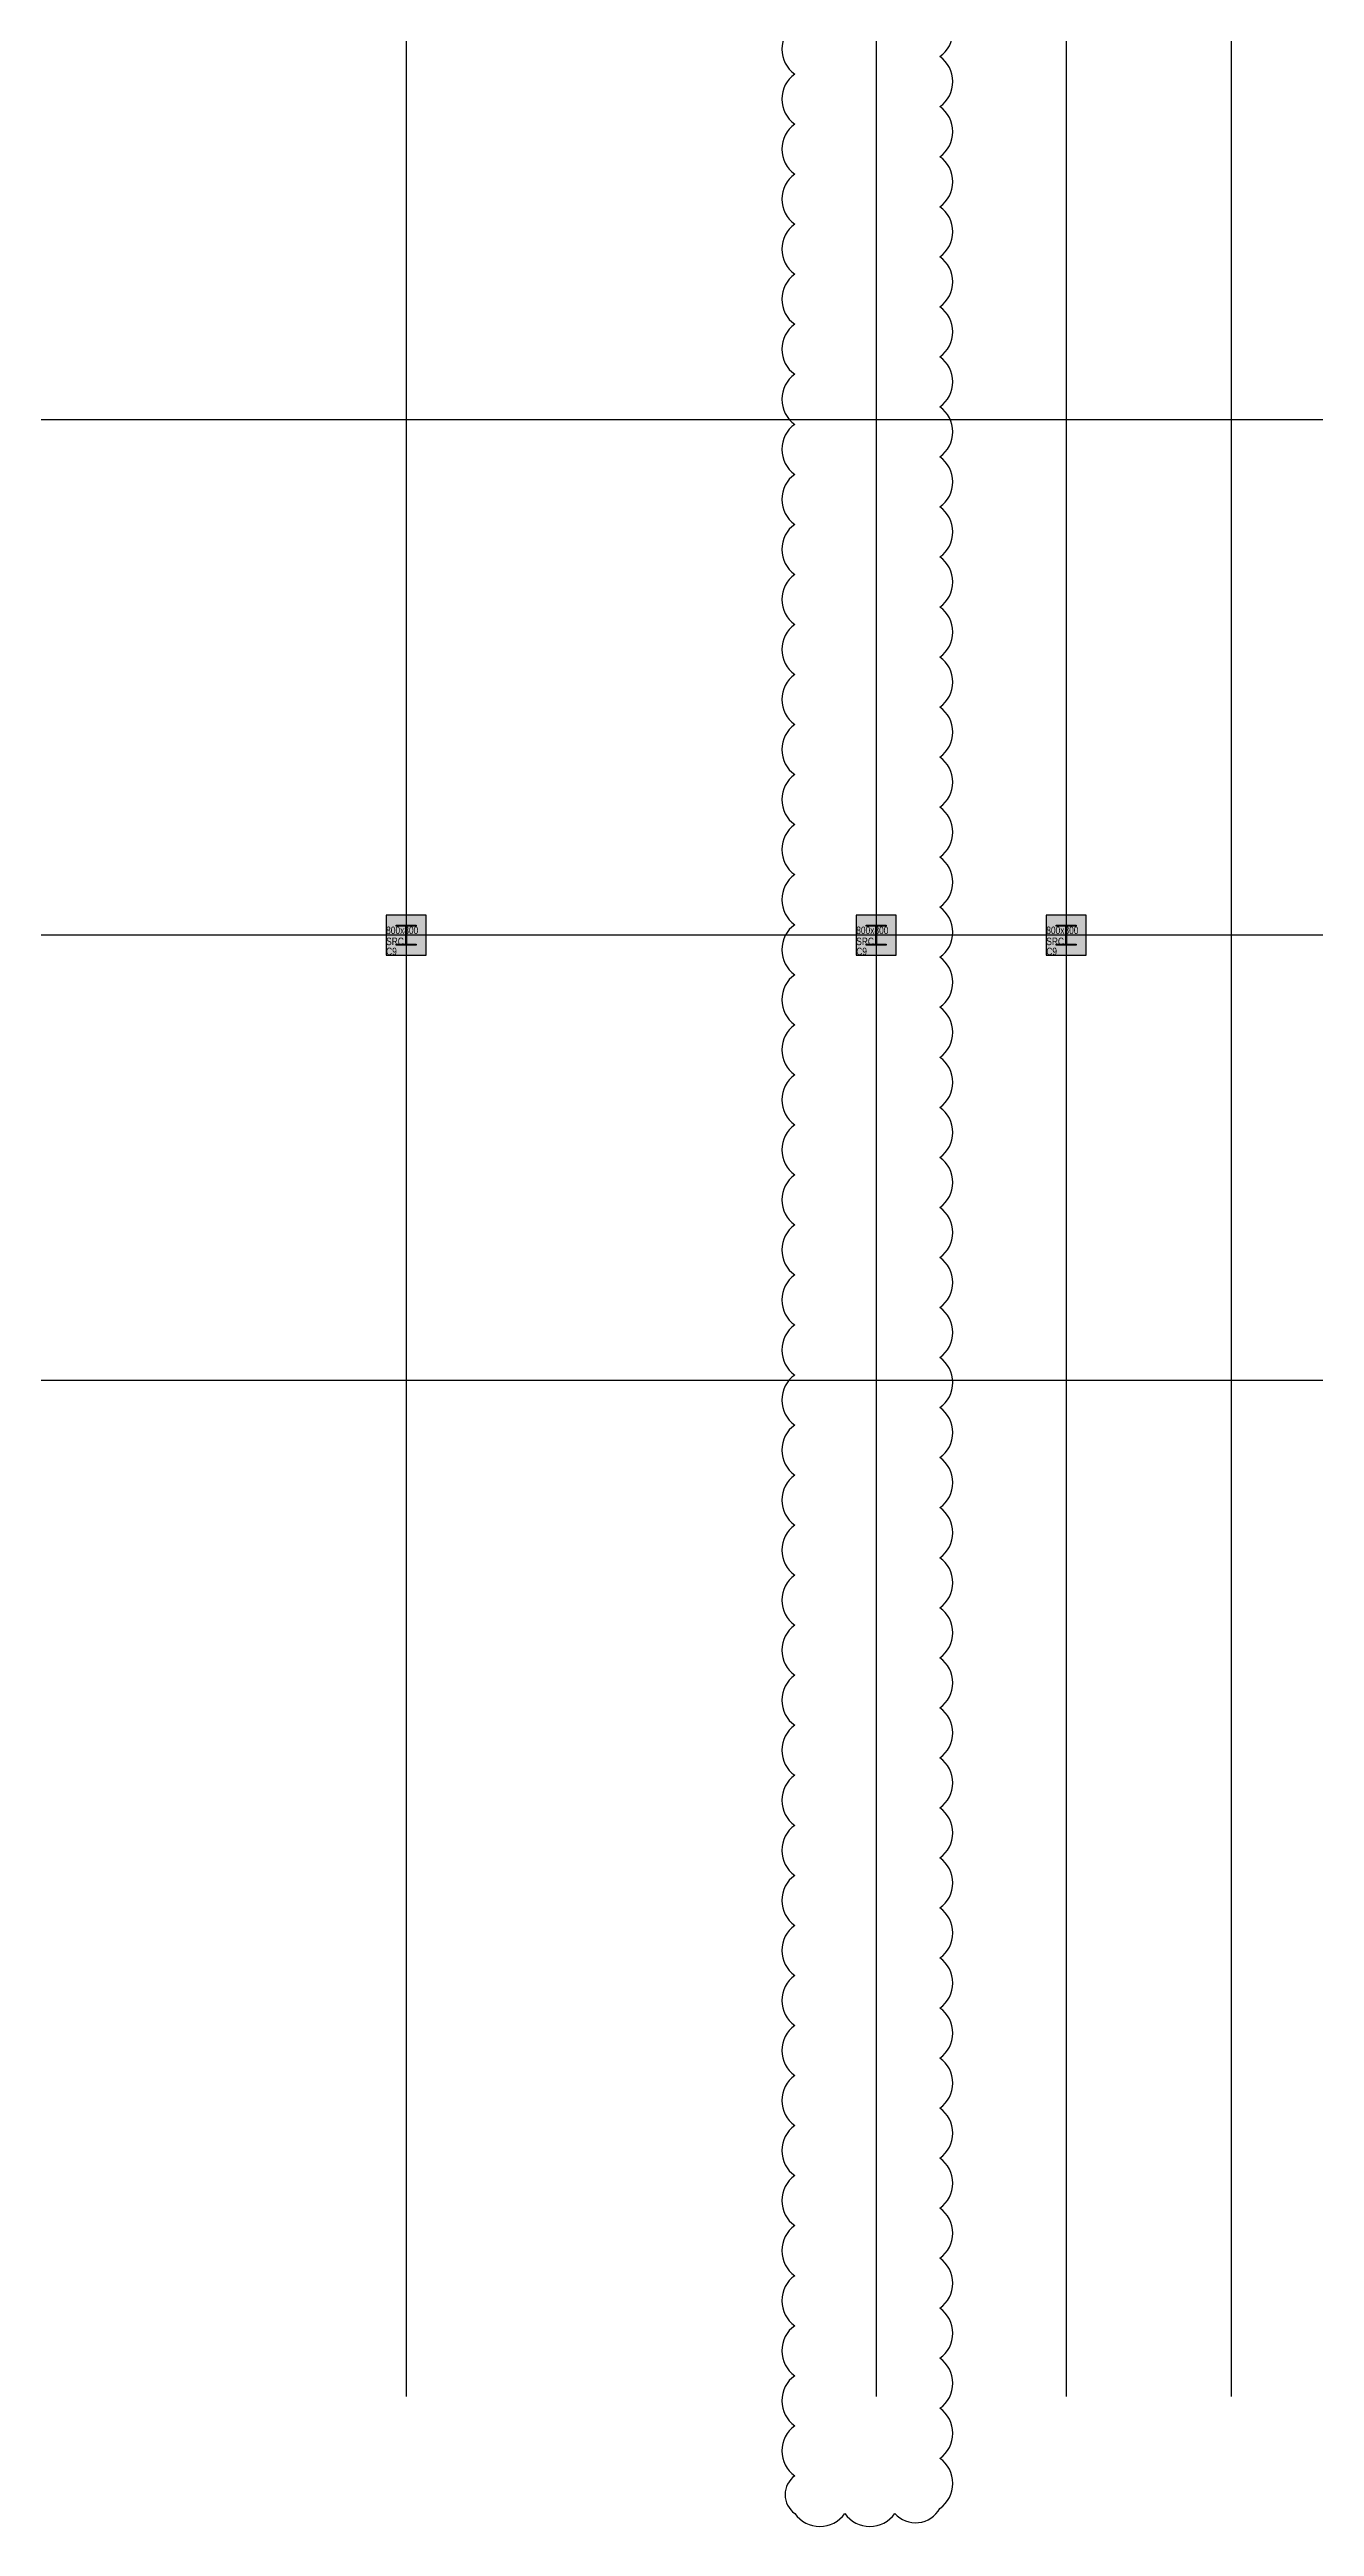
# Model space of a CAD drawing. Header units: millimetres. Extents: x 30450 to 679265, y -299204 to 155552.
# Drawn here: x 553564 to 578857, y -299204 to -249701 of the extents above; entities that cross this region are included whole.
import ezdxf

# ---------------------------------------------------------------- set-up
doc = ezdxf.new("R2010")
doc.units = ezdxf.units.MM
doc.linetypes.add('X-GRID_1F$0$CENTER2', pattern=[1.125, 0.75, -0.125, 0.125, -0.125])
doc.layers.get('0').update_dxf_attribs({"lineweight": 20})
doc.layers.get('Defpoints').update_dxf_attribs({"color": 151, "lineweight": 9})
for name, color, linetype in [('X-COL-1F$0$A-254', 254, 'Continuous'), ('X-COL-1F$0$A-COL', 2, 'Continuous'), ('X-GRID_1F$0$A-CEN1', 1, 'X-GRID_1F$0$CENTER2'), ('X-GRID_1F$0$BD 이후 수정-KKH', 70, 'Continuous')]:
    doc.layers.add(name, color=color, linetype=linetype)
doc.styles.add('X-COL-1F$0$Hrtext', font='arial.ttf', dxfattribs={"width": 0.8})

# ---------------------------------------------------------------- blocks, each defined once
blk = doc.blocks.new('X-GRID_1F')
at = {"layer": 'X-GRID_1F$0$A-CEN1', "ltscale": 10}
for p, q in [((158048.8, 143216), (158048.8, 8263.5)), ((167448.8, 143216), (167448.8, 8263.5)), ((174548.8, 143216), (174548.8, 8263.5)), ((171248.8, 84571.2), (171248.8, 8263.5))]:
    blk.add_line(p, q, dxfattribs=at)
for points in [[(272938.8, 47771.2), (32410.1, 47771.2)], [(272938.8, 37471.2), (32410.1, 37471.2)], [(272938.8, 37471.2), (149648.8, 37471.2)], [(272938.8, 28571.2), (32410.1, 28571.2)]]:
    blk.add_lwpolyline(points, dxfattribs=at)
at = {"layer": 'X-GRID_1F$0$BD 이후 수정-KKH'}
blk.add_lwpolyline([(165820.9, 55679.7, 0.5205671), (165820.9, 54679.7, 0.5205671), (165820.9, 53679.7, 0.5205671), (165820.9, 52679.7, 0.5205671), (165820.9, 51679.7, 0.5205671), (165820.9, 50679.7, 0.5205671), (165820.9, 49679.7, 0.5205671), (165820.9, 48679.7, 0.5205671), (165820.9, 47679.7, 0.5205671), (165820.9, 46679.7, 0.5205671), (165820.9, 45679.7, 0.5205671), (165820.9, 44679.7, 0.5205671), (165820.9, 43679.7, 0.5205671), (165820.9, 42679.7, 0.5205671), (165820.9, 41679.7, 0.5205671), (165820.9, 40679.7, 0.5205671), (165820.9, 39679.7, 0.5205671), (165820.9, 38679.7, 0.5205671), (165820.9, 37679.7, 0.5205671), (165820.9, 36679.7, 0.5205671), (165820.9, 35679.7, 0.5205671), (165820.9, 34679.7, 0.5205671), (165820.9, 33679.7, 0.5205671), (165820.9, 32679.7, 0.5205671), (165820.9, 31679.7, 0.5205671), (165820.9, 30679.7, 0.5205671), (165820.9, 29679.7, 0.5205671), (165820.9, 28679.7, 0.5205671), (165820.9, 27679.7, 0.5205671), (165820.9, 26679.7, 0.5205671), (165820.9, 25679.7, 0.5205671), (165820.9, 24679.7, 0.5205671), (165820.9, 23679.7, 0.5205671), (165820.9, 22679.7, 0.5205671), (165820.9, 21679.7, 0.5205671), (165820.9, 20679.7, 0.5205671), (165820.9, 19679.7, 0.5205671), (165820.9, 18679.7, 0.5205671), (165820.9, 17679.7, 0.5205671), (165820.9, 16679.7, 0.5205671), (165820.9, 15679.7, 0.5205671), (165820.9, 14679.7, 0.5205671), (165820.9, 13679.7, 0.5205671), (165820.9, 12679.7, 0.5205671), (165820.9, 11679.7, 0.5205671), (165820.9, 10679.7, 0.5205671), (165820.9, 9679.7, 0.5205671), (165820.9, 8679.7, 0.5205671), (165820.9, 7679.7, 0.5205671), (165820.9, 6679.7, 0.5205671), (165820.9, 5927.7, 0.5205671), (166820.9, 5927.7, 0.5205671), (167820.9, 5927.7, 0.5205671), (168719.8, 6028.8, 0.5205671), (168719.8, 7028.8, 0.5205671), (168719.8, 8028.8, 0.5205671), (168719.8, 9028.8, 0.5205671), (168719.8, 10028.8, 0.5205671), (168719.8, 11028.8, 0.5205671), (168719.8, 12028.8, 0.5205671), (168719.8, 13028.8, 0.5205671), (168719.8, 14028.8, 0.5205671), (168719.8, 15028.8, 0.5205671), (168719.8, 16028.8, 0.5205671), (168719.8, 17028.8, 0.5205671), (168719.8, 18028.8, 0.5205671), (168719.8, 19028.8, 0.5205671), (168719.8, 20028.8, 0.5205671), (168719.8, 21028.8, 0.5205671), (168719.8, 22028.8, 0.5205671), (168719.8, 23028.8, 0.5205671), (168719.8, 24028.8, 0.5205671), (168719.8, 25028.8, 0.5205671), (168719.8, 26028.8, 0.5205671), (168719.8, 27028.8, 0.5205671), (168719.8, 28028.8, 0.5205671), (168719.8, 29028.8, 0.5205671), (168719.8, 30028.8, 0.5205671), (168719.8, 31028.8, 0.5205671), (168719.8, 32028.8, 0.5205671), (168719.8, 33028.8, 0.5205671), (168719.8, 34028.8, 0.5205671), (168719.8, 35028.8, 0.5205671), (168719.8, 36028.8, 0.5205671), (168719.8, 37028.8, 0.5205671), (168719.8, 38028.8, 0.5205671), (168719.8, 39028.8, 0.5205671), (168719.8, 40028.8, 0.5205671), (168719.8, 41028.8, 0.5205671), (168719.8, 42028.8, 0.5205671), (168719.8, 43028.8, 0.5205671), (168719.8, 44028.8, 0.5205671), (168719.8, 45028.8, 0.5205671), (168719.8, 46028.8, 0.5205671), (168719.8, 47028.8, 0.5205671), (168719.8, 48028.8, 0.5205671), (168719.8, 49028.8, 0.5205671), (168719.8, 50028.8, 0.5205671), (168719.8, 51028.8, 0.5205671), (168719.8, 52028.8, 0.5205671), (168719.8, 53028.8, 0.5205671), (168719.8, 54028.8, 0.5205671), (168719.8, 55028.8, 0.5205671), (168719.8, 56028.8, 0.5205671)], format="xyb", dxfattribs=at)
blk = doc.blocks.new('X-COL-1F$0$800X800_SRC_C9')
at = {"layer": 'X-COL-1F$0$A-254'}
h = blk.add_hatch(color=256, dxfattribs=at)
h.dxf.hatch_style = 1
h.paths.add_polyline_path([(400, 400), (-400, 400), (-400, -400), (400, -400)])
at = {"layer": 'Defpoints', "const_width": 0.373}
blk.add_lwpolyline([(400, 400), (-400, -400)], dxfattribs=at)
at = {"layer": 'X-COL-1F$0$A-COL'}
blk.add_lwpolyline([(-400, -400), (400, -400), (400, 400), (-400, 400)], close=True, dxfattribs=at)
blk.add_lwpolyline([(6.5, 166), (6.5, -166, 0.4142136), (19.5, -179), (200, -179), (200, -200), (-200, -200), (-200, -179), (-19.5, -179, 0.4142136), (-6.5, -166), (-6.5, 166, 0.4142136), (-19.5, 179), (-200, 179), (-200, 200), (200, 200), (200, 179), (19.5, 179, 0.4142136)], format="xyb", close=True, dxfattribs=at)
at = {"layer": 'Defpoints', "style": 'X-COL-1F$0$Hrtext', "width": 0.8}
for s, p in [('800x800', (-400, 21.6)), ('SRC', (-400, -200))]:
    blk.add_text(s, height=150, dxfattribs=at).set_placement(p)
at = {"layer": 'Defpoints', "color": 6, "style": 'X-COL-1F$0$Hrtext', "width": 0.8}
blk.add_text('C9', height=150, dxfattribs=at).set_placement((-400, -400))
blk = doc.blocks.new('X-COL-1F')
at = {"layer": 'X-COL-1F$0$A-COL'}
for p in [(158049, 37471), (167449, 37471), (171249, 37471)]:
    blk.add_blockref('X-COL-1F$0$800X800_SRC_C9', p, dxfattribs=at)

msp = doc.modelspace()

# ---------------------------------------------------------------- block references
for name in ['X-GRID_1F', 'X-COL-1F']:
    msp.add_blockref(name, (402645, -304871))

doc.saveas('drawing.dxf')
